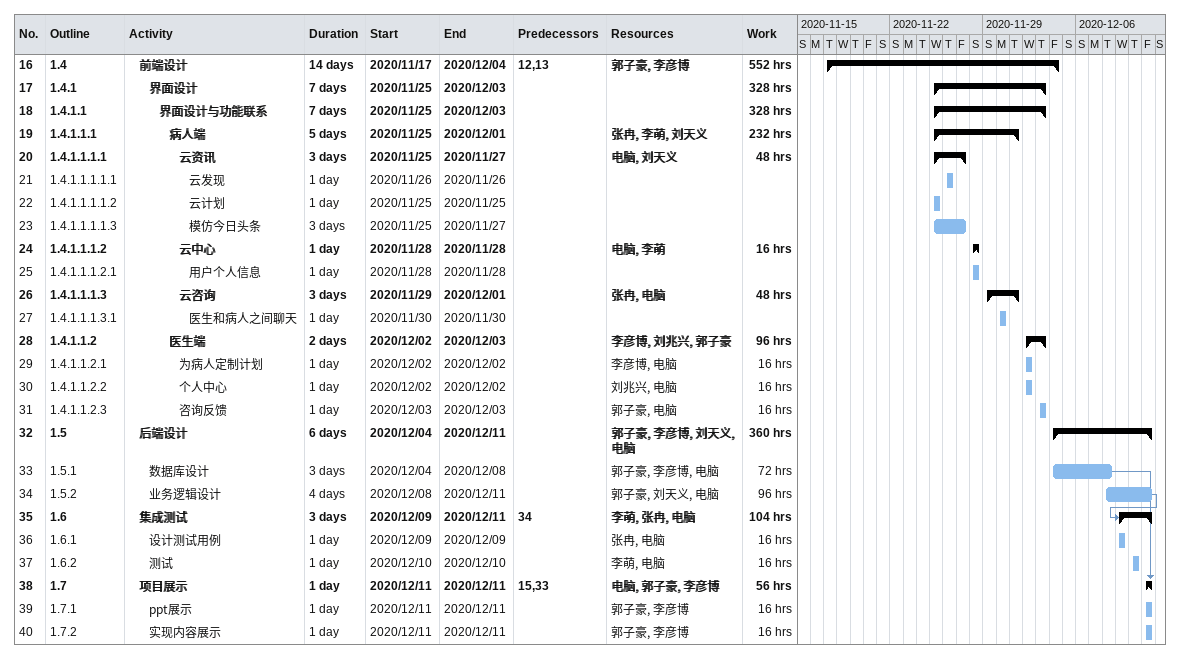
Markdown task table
| ID | WBS | Task | Duration | Start | Finish | Predecessors | Resources | Work (h) |
|---|---|---|---|---|---|---|---|---|
| 16 | 1.4 | **前端设计** | 14d | 2020-11-17 | 2020-12-04 | 12, 13 | 郭子豪, 李彦博 | 552 |
| 17 | 1.4.1 | **界面设计** | 7d | 2020-11-25 | 2020-12-03 |  |  | 328 |
| 18 | 1.4.1.1 | **界面设计与功能联系** | 7d | 2020-11-25 | 2020-12-03 |  |  | 328 |
| 19 | 1.4.1.1.1 | **病人端** | 5d | 2020-11-25 | 2020-12-01 |  | 张冉, 李萌, 刘天义 | 232 |
| 20 | 1.4.1.1.1.1 | **云资讯** | 3d | 2020-11-25 | 2020-11-27 |  | 电脑, 刘天义 | 48 |
| 21 | 1.4.1.1.1.1.1 | 云发现 | 1d | 2020-11-26 | 2020-11-26 |  |  |  |
| 22 | 1.4.1.1.1.1.2 | 云计划 | 1d | 2020-11-25 | 2020-11-25 |  |  |  |
| 23 | 1.4.1.1.1.1.3 | 模仿今日头条 | 3d | 2020-11-25 | 2020-11-27 |  |  |  |
| 24 | 1.4.1.1.1.2 | **云中心** | 1d | 2020-11-28 | 2020-11-28 |  | 电脑, 李萌 | 16 |
| 25 | 1.4.1.1.1.2.1 | 用户个人信息 | 1d | 2020-11-28 | 2020-11-28 |  |  |  |
| 26 | 1.4.1.1.1.3 | **云咨询** | 3d | 2020-11-29 | 2020-12-01 |  | 张冉, 电脑 | 48 |
| 27 | 1.4.1.1.1.3.1 | 医生和病人之间聊天 | 1d | 2020-11-30 | 2020-11-30 |  |  |  |
| 28 | 1.4.1.1.2 | **医生端** | 2d | 2020-12-02 | 2020-12-03 |  | 李彦博, 刘兆兴, 郭子豪 | 96 |
| 29 | 1.4.1.1.2.1 | 为病人定制计划 | 1d | 2020-12-02 | 2020-12-02 |  | 李彦博, 电脑 | 16 |
| 30 | 1.4.1.1.2.2 | 个人中心 | 1d | 2020-12-02 | 2020-12-02 |  | 刘兆兴, 电脑 | 16 |
| 31 | 1.4.1.1.2.3 | 咨询反馈 | 1d | 2020-12-03 | 2020-12-03 |  | 郭子豪, 电脑 | 16 |
| 32 | 1.5 | **后端设计** | 6d | 2020-12-04 | 2020-12-11 |  | 郭子豪, 李彦博, 刘天义, 电脑 | 360 |
| 33 | 1.5.1 | 数据库设计 | 3d | 2020-12-04 | 2020-12-08 |  | 郭子豪, 李彦博, 电脑 | 72 |
| 34 | 1.5.2 | 业务逻辑设计 | 4d | 2020-12-08 | 2020-12-11 |  | 郭子豪, 刘天义, 电脑 | 96 |
| 35 | 1.6 | **集成测试** | 3d | 2020-12-09 | 2020-12-11 | 34 | 李萌, 张冉, 电脑 | 104 |
| 36 | 1.6.1 | 设计测试用例 | 1d | 2020-12-09 | 2020-12-09 |  | 张冉, 电脑 | 16 |
| 37 | 1.6.2 | 测试 | 1d | 2020-12-10 | 2020-12-10 |  | 李萌, 电脑 | 16 |
| 38 | 1.7 | **项目展示** | 1d | 2020-12-11 | 2020-12-11 | 15, 33 | 电脑, 郭子豪, 李彦博 | 56 |
| 39 | 1.7.1 | ppt展示 | 1d | 2020-12-11 | 2020-12-11 |  | 郭子豪, 李彦博 | 16 |
| 40 | 1.7.2 | 实现内容展示 | 1d | 2020-12-11 | 2020-12-11 |  | 郭子豪, 李彦博 | 16 |
